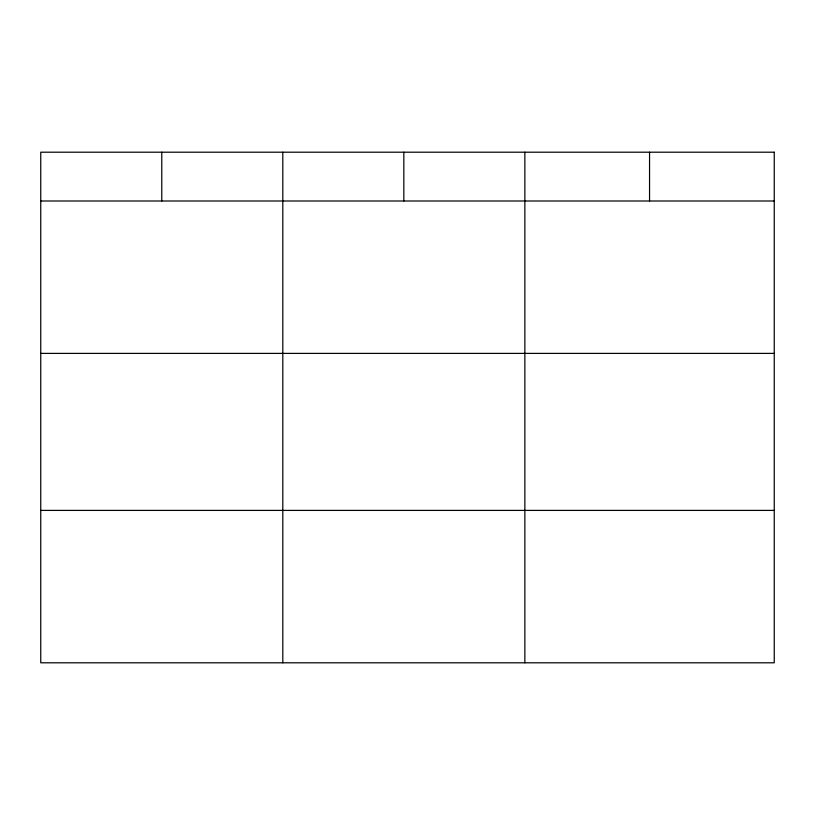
<?xml version="1.0" encoding="UTF-8"?>
<svg xmlns="http://www.w3.org/2000/svg" width="815" height="815" viewBox="0 0 815 815"><rect width="100%" height="100%" fill="white"/><g stroke="black" fill="none" stroke-linecap="round" stroke-linejoin="round"><path stroke-width="1.22" d="M40.75 200.999L774.25 200.999M40.75 353.394L774.25 353.394M40.75 510.404L774.25 510.404M649.555 152.201L649.555 200.999M524.86 152.201L524.86 662.799M403.832 152.201L403.832 200.999M282.805 152.201L282.805 662.799M161.778 152.201L161.778 200.999M774.25 152.201L40.75 152.201L40.75 662.799L774.25 662.799L774.25 152.201"/></g></svg>
